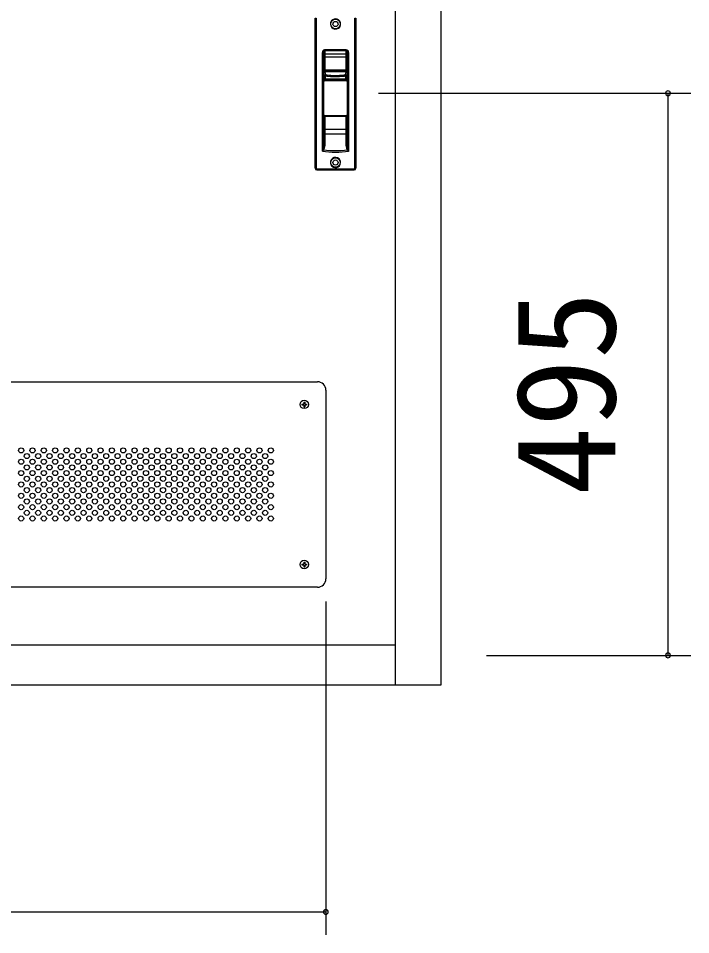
# Model space of a CAD drawing. Units: millimetres, scale not verified. Extents: x -397 to 397, y -282 to 282.
# Drawn here: x 287.48 to 317.1, y 129.55 to 169.9 of the extents above; entities that cross this region are included whole.
import ezdxf
from ezdxf.enums import TextEntityAlignment as Align

# ---------------------------------------------------------------- set-up
doc = ezdxf.new("R2010")
doc.units = ezdxf.units.MM
doc.header["$LTSCALE"] = 2
doc.layers.add('0-5_YKK_A1', color=4, linetype='Continuous')
doc.layers.add('0-6_YKK_D', color=6, linetype='Continuous')
doc.styles.add('ＭＳ ゴシック', font='')
doc.styles.get('ＭＳ ゴシック').set_extended_font_data('MS Gothic')

msp = doc.modelspace()

# ---------------------------------------------------------------- linework, layer by layer
at = {"layer": '0-5_YKK_A1'}
for p, q in [((304.1, 140.55), (304.1, 237.3)), ((300.55, 163.3), (300.55, 169.9)), ((300.55, 169.9), (300.596, 169.9)), ((300.596, 169.9), (300.596, 163.3)), ((302.304, 163.3), (302.304, 169.9)), ((302.304, 169.9), (302.35, 169.9)), ((302.35, 169.9), (302.35, 163.3)), ((300.872, 164.044), (300.872, 168.4)), ((300.872, 168.4), (300.925, 168.4)), ((300.925, 168.4), (300.925, 164.303)), ((300.973, 168.513), (300.975, 168.468)), ((300.975, 168.468), (300.975, 167.575)), ((300.975, 168.34), (301.925, 168.34)), ((301.925, 168.468), (301.927, 168.513)), ((301.925, 167.575), (301.925, 168.468)), ((301.975, 164.303), (301.975, 168.4)), ((302.028, 168.4), (301.975, 168.4)), ((302.028, 168.4), (302.028, 164.044)), ((300.925, 168.204), (301.975, 168.204)), ((300.925, 167.625), (301.975, 167.625)), ((300.962, 167.366), (300.93, 167.5)), ((300.93, 167.2), (300.93, 167.5)), ((301.925, 167.575), (300.975, 167.575)), ((300.979, 167.55), (301.012, 167.414)), ((301.92, 167.55), (300.98, 167.55)), ((301.888, 167.414), (301.921, 167.55)), ((301.97, 167.5), (301.938, 167.366)), ((301.97, 167.5), (301.97, 167.179)), ((300.93, 167.2), (300.962, 167.217)), ((300.989, 167.366), (300.962, 167.366)), ((300.962, 167.217), (300.962, 167.366)), ((300.989, 167.217), (300.962, 167.217)), ((301.012, 167.167), (300.98, 167.15)), ((301.924, 167.15), (300.98, 167.15)), ((300.989, 167.366), (300.989, 167.217)), ((301.92, 167.15), (301.888, 167.167)), ((301.911, 167.217), (301.911, 167.366)), ((301.938, 167.366), (301.911, 167.366)), ((301.938, 167.217), (301.911, 167.217)), ((301.938, 167.366), (301.938, 167.217)), ((301.938, 167.217), (301.97, 167.2)), ((301.975, 165.575), (300.925, 165.575)), ((300.975, 165.625), (301.925, 165.625)), ((300.975, 165.625), (300.975, 164.282)), ((301.925, 164.282), (301.925, 165.625)), ((301.975, 165.011), (300.925, 165.011)), ((301.925, 164.8), (300.975, 164.8)), ((300.929, 164.102), (300.884, 164.056)), ((301.998, 164.123), (302.023, 164.057)), ((300.55, 163.3), (300.596, 163.3)), ((300.621, 163.275), (302.279, 163.275)), ((300.625, 163.225), (302.275, 163.225)), ((302.304, 163.3), (302.35, 163.3)), ((267.55, 153.9), (300.65, 153.9)), ((301.025, 153.525), (301.025, 145.225)), ((300.058, 153.002), (300.093, 153.002)), ((300.058, 153.002), (300.058, 152.942)), ((300.093, 153.002), (300.093, 152.942)), ((299.973, 152.917), (299.973, 152.882)), ((299.973, 152.917), (300.033, 152.917)), ((299.973, 152.882), (300.033, 152.882)), ((300.058, 152.857), (300.058, 152.797)), ((300.058, 152.797), (300.093, 152.797)), ((300.093, 152.857), (300.093, 152.797)), ((300.118, 152.917), (300.178, 152.917)), ((300.118, 152.882), (300.178, 152.882)), ((300.178, 152.917), (300.178, 152.882)), ((299.973, 145.867), (299.973, 145.832)), ((299.973, 145.867), (300.033, 145.867)), ((299.973, 145.832), (300.033, 145.832)), ((300.058, 145.952), (300.093, 145.952)), ((300.058, 145.952), (300.058, 145.892)), ((300.058, 145.807), (300.058, 145.747)), ((300.058, 145.747), (300.093, 145.747)), ((300.093, 145.952), (300.093, 145.892)), ((300.093, 145.807), (300.093, 145.747)), ((300.118, 145.867), (300.178, 145.867)), ((300.118, 145.832), (300.178, 145.832)), ((300.178, 145.867), (300.178, 145.832)), ((300.65, 144.85), (267.55, 144.85)), ((304.1, 142.3), (264.1, 142.3))]:
    msp.add_line(p, q, dxfattribs=at)
msp.add_lwpolyline([(306.1, 239.3), (262.1, 239.3), (262.1, 140.55), (306.1, 140.55)], close=True, dxfattribs=at)
for centre, radius in [((301.45, 169.65), 0.21), ((301.45, 169.65), 0.113), ((301.45, 163.55), 0.21), ((301.45, 163.55), 0.113), ((300.075, 152.9), 0.188), ((287.6, 150.875), 0.113), ((288.1, 150.875), 0.113), ((288.6, 150.875), 0.113), ((289.1, 150.875), 0.113), ((289.6, 150.875), 0.113), ((290.1, 150.875), 0.113), ((290.6, 150.875), 0.113), ((291.1, 150.875), 0.113), ((291.6, 150.875), 0.113), ((292.1, 150.875), 0.113), ((292.6, 150.875), 0.113), ((293.1, 150.875), 0.113), ((293.6, 150.875), 0.113), ((294.1, 150.875), 0.113), ((294.6, 150.875), 0.113), ((295.1, 150.875), 0.113), ((295.6, 150.875), 0.113), ((296.1, 150.875), 0.113), ((296.6, 150.875), 0.113), ((297.1, 150.875), 0.113), ((297.6, 150.875), 0.113), ((298.1, 150.875), 0.113), ((298.6, 150.875), 0.113), ((287.85, 150.625), 0.113), ((288.35, 150.625), 0.113), ((288.85, 150.625), 0.113), ((289.35, 150.625), 0.113), ((289.85, 150.625), 0.113), ((290.35, 150.625), 0.113), ((290.85, 150.625), 0.113), ((291.35, 150.625), 0.113), ((291.85, 150.625), 0.113), ((292.35, 150.625), 0.113), ((292.85, 150.625), 0.113), ((293.35, 150.625), 0.113), ((293.85, 150.625), 0.113), ((294.35, 150.625), 0.113), ((294.85, 150.625), 0.113), ((295.35, 150.625), 0.113), ((295.85, 150.625), 0.113), ((296.35, 150.625), 0.113), ((296.85, 150.625), 0.113), ((297.35, 150.625), 0.113), ((297.85, 150.625), 0.113), ((298.35, 150.625), 0.113), ((287.6, 150.375), 0.113), ((287.85, 150.125), 0.113), ((288.1, 150.375), 0.113), ((288.35, 150.125), 0.113), ((288.6, 150.375), 0.113), ((288.85, 150.125), 0.113), ((289.1, 150.375), 0.113), ((289.35, 150.125), 0.113), ((289.6, 150.375), 0.113), ((289.85, 150.125), 0.113), ((290.1, 150.375), 0.113), ((290.35, 150.125), 0.113), ((290.6, 150.375), 0.113), ((290.85, 150.125), 0.113), ((291.1, 150.375), 0.113), ((291.35, 150.125), 0.113), ((291.6, 150.375), 0.113), ((291.85, 150.125), 0.113), ((292.1, 150.375), 0.113), ((292.35, 150.125), 0.113), ((292.6, 150.375), 0.113), ((292.85, 150.125), 0.113), ((293.1, 150.375), 0.113), ((293.35, 150.125), 0.113), ((293.6, 150.375), 0.113), ((293.85, 150.125), 0.113), ((294.1, 150.375), 0.113), ((294.35, 150.125), 0.113), ((294.6, 150.375), 0.113), ((294.85, 150.125), 0.113), ((295.1, 150.375), 0.113), ((295.35, 150.125), 0.113), ((295.6, 150.375), 0.113), ((295.85, 150.125), 0.113), ((296.1, 150.375), 0.113), ((296.35, 150.125), 0.113), ((296.6, 150.375), 0.113), ((296.85, 150.125), 0.113), ((297.1, 150.375), 0.113), ((297.35, 150.125), 0.113), ((297.6, 150.375), 0.113), ((297.85, 150.125), 0.113), ((298.1, 150.375), 0.113), ((298.35, 150.125), 0.113), ((298.6, 150.375), 0.113), ((287.6, 149.875), 0.113), ((287.85, 149.625), 0.113), ((288.1, 149.875), 0.113), ((288.35, 149.625), 0.113), ((288.6, 149.875), 0.113), ((288.85, 149.625), 0.113), ((289.1, 149.875), 0.113), ((289.35, 149.625), 0.113), ((289.6, 149.875), 0.113), ((289.85, 149.625), 0.113), ((290.1, 149.875), 0.113), ((290.35, 149.625), 0.113), ((290.6, 149.875), 0.113), ((290.85, 149.625), 0.113), ((291.1, 149.875), 0.113), ((291.35, 149.625), 0.113), ((291.6, 149.875), 0.113), ((291.85, 149.625), 0.113), ((292.1, 149.875), 0.113), ((292.35, 149.625), 0.113), ((292.6, 149.875), 0.113), ((292.85, 149.625), 0.113), ((293.1, 149.875), 0.113), ((293.35, 149.625), 0.113), ((293.6, 149.875), 0.113), ((293.85, 149.625), 0.113), ((294.1, 149.875), 0.113), ((294.35, 149.625), 0.113), ((294.6, 149.875), 0.113), ((294.85, 149.625), 0.113), ((295.1, 149.875), 0.113), ((295.35, 149.625), 0.113), ((295.6, 149.875), 0.113), ((295.85, 149.625), 0.113), ((296.1, 149.875), 0.113), ((296.35, 149.625), 0.113), ((296.6, 149.875), 0.113), ((296.85, 149.625), 0.113), ((297.1, 149.875), 0.113), ((297.35, 149.625), 0.113), ((297.6, 149.875), 0.113), ((297.85, 149.625), 0.113), ((298.1, 149.875), 0.113), ((298.35, 149.625), 0.113), ((298.6, 149.875), 0.113), ((287.6, 149.375), 0.113), ((288.1, 149.375), 0.113), ((288.6, 149.375), 0.113), ((289.1, 149.375), 0.113), ((289.6, 149.375), 0.113), ((290.1, 149.375), 0.113), ((290.6, 149.375), 0.113), ((291.1, 149.375), 0.113), ((291.6, 149.375), 0.113), ((292.1, 149.375), 0.113), ((292.6, 149.375), 0.113), ((293.1, 149.375), 0.113), ((293.6, 149.375), 0.113), ((294.1, 149.375), 0.113), ((294.6, 149.375), 0.113), ((295.1, 149.375), 0.113), ((295.6, 149.375), 0.113), ((296.1, 149.375), 0.113), ((296.6, 149.375), 0.113), ((297.1, 149.375), 0.113), ((297.6, 149.375), 0.113), ((298.1, 149.375), 0.113), ((298.6, 149.375), 0.113), ((287.6, 148.875), 0.113), ((287.85, 149.125), 0.113), ((288.1, 148.875), 0.113), ((288.35, 149.125), 0.113), ((288.6, 148.875), 0.113), ((288.85, 149.125), 0.113), ((289.1, 148.875), 0.113), ((289.35, 149.125), 0.113), ((289.6, 148.875), 0.113), ((289.85, 149.125), 0.113), ((290.1, 148.875), 0.113), ((290.35, 149.125), 0.113), ((290.6, 148.875), 0.113), ((290.85, 149.125), 0.113), ((291.1, 148.875), 0.113), ((291.35, 149.125), 0.113), ((291.6, 148.875), 0.113), ((291.85, 149.125), 0.113), ((292.1, 148.875), 0.113), ((292.35, 149.125), 0.113), ((292.6, 148.875), 0.113), ((292.85, 149.125), 0.113), ((293.1, 148.875), 0.113), ((293.35, 149.125), 0.113), ((293.6, 148.875), 0.113), ((293.85, 149.125), 0.113), ((294.1, 148.875), 0.113), ((294.35, 149.125), 0.113), ((294.6, 148.875), 0.113), ((294.85, 149.125), 0.113), ((295.1, 148.875), 0.113), ((295.35, 149.125), 0.113), ((295.6, 148.875), 0.113), ((295.85, 149.125), 0.113), ((296.1, 148.875), 0.113), ((296.35, 149.125), 0.113), ((296.6, 148.875), 0.113), ((296.85, 149.125), 0.113), ((297.1, 148.875), 0.113), ((297.35, 149.125), 0.113), ((297.6, 148.875), 0.113), ((297.85, 149.125), 0.113), ((298.1, 148.875), 0.113), ((298.35, 149.125), 0.113), ((298.6, 148.875), 0.113), ((287.85, 148.625), 0.113), ((288.35, 148.625), 0.113), ((288.85, 148.625), 0.113), ((289.35, 148.625), 0.113), ((289.85, 148.625), 0.113), ((290.35, 148.625), 0.113), ((290.85, 148.625), 0.113), ((291.35, 148.625), 0.113), ((291.85, 148.625), 0.113), ((292.35, 148.625), 0.113), ((292.85, 148.625), 0.113), ((293.35, 148.625), 0.113), ((293.85, 148.625), 0.113), ((294.35, 148.625), 0.113), ((294.85, 148.625), 0.113), ((295.35, 148.625), 0.113), ((295.85, 148.625), 0.113), ((296.35, 148.625), 0.113), ((296.85, 148.625), 0.113), ((297.35, 148.625), 0.113), ((297.85, 148.625), 0.113), ((298.35, 148.625), 0.113), ((287.6, 148.375), 0.113), ((287.85, 148.125), 0.113), ((288.1, 148.375), 0.113), ((288.35, 148.125), 0.113), ((288.6, 148.375), 0.113), ((288.85, 148.125), 0.113), ((289.1, 148.375), 0.113), ((289.35, 148.125), 0.113), ((289.6, 148.375), 0.113), ((289.85, 148.125), 0.113), ((290.1, 148.375), 0.113), ((290.35, 148.125), 0.113), ((290.6, 148.375), 0.113), ((290.85, 148.125), 0.113), ((291.1, 148.375), 0.113), ((291.35, 148.125), 0.113), ((291.6, 148.375), 0.113), ((291.85, 148.125), 0.113), ((292.1, 148.375), 0.113), ((292.35, 148.125), 0.113), ((292.6, 148.375), 0.113), ((292.85, 148.125), 0.113), ((293.1, 148.375), 0.113), ((293.35, 148.125), 0.113), ((293.6, 148.375), 0.113), ((293.85, 148.125), 0.113), ((294.1, 148.375), 0.113), ((294.35, 148.125), 0.113), ((294.6, 148.375), 0.113), ((294.85, 148.125), 0.113), ((295.1, 148.375), 0.113), ((295.35, 148.125), 0.113), ((295.6, 148.375), 0.113), ((295.85, 148.125), 0.113), ((296.1, 148.375), 0.113), ((296.35, 148.125), 0.113), ((296.6, 148.375), 0.113), ((296.85, 148.125), 0.113), ((297.1, 148.375), 0.113), ((297.35, 148.125), 0.113), ((297.6, 148.375), 0.113), ((297.85, 148.125), 0.113), ((298.1, 148.375), 0.113), ((298.35, 148.125), 0.113), ((298.6, 148.375), 0.113), ((287.6, 147.875), 0.113), ((288.1, 147.875), 0.113), ((288.6, 147.875), 0.113), ((289.1, 147.875), 0.113), ((289.6, 147.875), 0.113), ((290.1, 147.875), 0.113), ((290.6, 147.875), 0.113), ((291.1, 147.875), 0.113), ((291.6, 147.875), 0.113), ((292.1, 147.875), 0.113), ((292.6, 147.875), 0.113), ((293.1, 147.875), 0.113), ((293.6, 147.875), 0.113), ((294.1, 147.875), 0.113), ((294.6, 147.875), 0.113), ((295.1, 147.875), 0.113), ((295.6, 147.875), 0.113), ((296.1, 147.875), 0.113), ((296.6, 147.875), 0.113), ((297.1, 147.875), 0.113), ((297.6, 147.875), 0.113), ((298.1, 147.875), 0.113), ((298.6, 147.875), 0.113), ((300.075, 145.85), 0.188)]:
    msp.add_circle(centre, radius, dxfattribs=at)
for centre, radius, start, end in [((301.45, 169.649), 0.226, 70.4001, 140.5779), ((301.449, 169.65), 0.224, 140.5779, 222.8713), ((301.45, 169.651), 0.226, 222.8713, 304.7391), ((301.451, 169.65), 0.225, 359.9972, 70.4001), ((301.452, 169.649), 0.223, 304.7391, 332.4775), ((301.45, 169.65), 0.225, 332.4775, 359.9966), ((300.994, 168.4), 0.122, 142.9927, 179.9766), ((300.976, 168.413), 0.0999, 98.6368, 142.9927), ((301.015, 168.4), 0.0899, 171.815, 179.7276), ((300.973, 168.293), 0.0478, 87.3247, 177.0479), ((301.007, 168.401), 0.0817, 163.1182, 171.815), ((301.001, 168.403), 0.0761, 137.185, 163.1182), ((300.976, 168.426), 0.0419, 91.8621, 137.185), ((300.975, 168.424), 0.0889, 94.9972, 98.6368), ((300.974, 168.427), 0.0861, 91.2392, 94.9972), ((301.45, 146.971), 21.547, 88.7306, 91.2697), ((301.45, 147.141), 21.332, 88.7242, 91.276), ((301.924, 168.432), 0.0362, 74.1461, 88.0013), ((301.927, 168.293), 0.0478, 2.9521, 92.6753), ((301.926, 168.418), 0.0951, 42.8754, 89.0056), ((301.921, 168.423), 0.0447, 62.921, 74.1461), ((301.917, 168.414), 0.0554, 24.6605, 62.921), ((301.886, 168.4), 0.0887, 0.2061, 24.6605), ((301.906, 168.4), 0.121, 5.982, 42.8754), ((301.908, 168.4), 0.119, 2.9971, 5.982), ((301.911, 168.4), 0.117, 359.9501, 2.9971), ((300.975, 167.525), 0.05, 90, 180), ((300.98, 167.5), 0.05, 90, 180), ((301.92, 167.5), 0.05, 0, 90), ((301.925, 167.525), 0.05, 0, 90), ((300.98, 167.2), 0.05, 180.0529, 269.9752), ((301.012, 167.364), 0.0501, 90.1556, 177.9754), ((301.012, 167.217), 0.0501, 180.1047, 269.8133), ((301.101, 167.354), 0.113, 167.6655, 173.834), ((301.422, 170.719), 3.381, 262.6429, 268.0937), ((301.45, 138.464), 28.757, 89.0818, 90.9182), ((301.113, 167.219), 0.124, 180.8067, 191.2487), ((301.086, 167.357), 0.0969, 160.4974, 167.6655), ((301.04, 167.205), 0.0497, 191.2487, 216.9757), ((301.084, 167.358), 0.0949, 151.0065, 160.4974), ((301.021, 167.19), 0.0258, 216.9757, 232.5124), ((301.023, 167.392), 0.0252, 116.2604, 151.0065), ((301.013, 167.179), 0.0117, 232.5124, 266.0624), ((301.424, 170.448), 3.061, 262.268, 267.9934), ((301.45, 141.165), 26.006, 89.0345, 90.9655), ((301.445, 171.396), 4.058, 268.0937, 272.6351), ((301.445, 171.056), 3.67, 267.9934, 272.7708), ((301.458, 170.776), 3.39, 272.7708, 275.0277), ((301.459, 171.085), 3.747, 272.6351, 274.7814), ((301.508, 170.217), 2.829, 275.0277, 277.732), ((301.511, 170.462), 3.122, 274.7814, 277.3571), ((301.888, 167.364), 0.0501, 2.0246, 89.8444), ((301.88, 167.398), 0.0178, 50.4117, 63.7396), ((301.888, 167.217), 0.0501, 270.1867, 359.8953), ((301.887, 167.182), 0.0143, 273.9376, 326.7652), ((301.873, 167.389), 0.0295, 42.3347, 50.4117), ((301.856, 167.374), 0.0524, 16.8755, 42.3347), ((301.847, 167.208), 0.0628, 326.7652, 339.634), ((301.785, 167.353), 0.126, 6.166, 16.8755), ((301.832, 167.214), 0.0785, 339.634, 351.1545), ((301.798, 167.219), 0.113, 351.1545, 359.1933), ((301.92, 167.2), 0.0501, 270.195, 359.8871), ((301.924, 167.2), 0.0502, 269.9941, 335.6102), ((300.975, 165.675), 0.05, 180, 270), ((301.925, 165.675), 0.05, 270, 0), ((300.937, 164.821), 0.0119, 180, 236.0496), ((300.961, 164.857), 0.0557, 236.0496, 249.0015), ((300.969, 164.876), 0.0758, 249.0015, 261.9327), ((300.975, 164.921), 0.122, 261.9327, 270), ((301.925, 164.932), 0.133, 270, 279.4617), ((301.938, 164.854), 0.053, 279.4617, 302.8796), ((301.952, 164.832), 0.0267, 302.8796, 319.0122), ((301.965, 164.821), 0.0101, 319.0122, 0), ((300.108, 164.299), 0.817, 351.3822, 355.2778), ((300.101, 164.3), 0.824, 355.2778, 357.7704), ((300.004, 164.303), 0.921, 357.7704, 0), ((300.937, 164.303), 0.0119, 180, 236.0496), ((300.961, 164.34), 0.0557, 236.0496, 249.0015), ((300.969, 164.358), 0.0758, 249.0015, 261.9327), ((300.975, 164.404), 0.122, 261.9327, 270), ((300.562, 164.278), 0.413, 349.6818, 355.1229), ((300.514, 164.282), 0.461, 355.1229, 0), ((301.925, 164.415), 0.133, 270, 279.4617), ((302.398, 164.282), 0.473, 180, 189.1204), ((301.938, 164.336), 0.053, 279.4617, 302.8796), ((301.952, 164.314), 0.0267, 302.8796, 319.0122), ((301.965, 164.303), 0.0101, 319.0122, 0), ((302.965, 164.303), 0.99, 180, 184.5576), ((302.458, 164.263), 0.481, 184.5576, 193.919), ((300.969, 163.98), 0.116, 142.9281, 146.346), ((300.898, 164.032), 0.029, 143.2638, 153.4549), ((301.45, 168.757), 4.748, 263.009, 276.9901), ((300.873, 164.045), 0.0002, 153.4549, 326.346), ((300.867, 164.06), 0.01, 319.4482, 335.4764), ((300.865, 164.057), 0.0129, 323.2638, 345.8782), ((300.875, 164.053), 0.0005, 139.4482, 282.6527), ((300.557, 164.201), 0.351, 335.4764, 340.3661), ((300.875, 164.055), 0.0026, 282.6527, 337.0603), ((300.877, 164.054), 0.0001, 345.8782, 157.0603), ((300.87, 164.055), 0.0084, 322.9281, 339.726), ((300.877, 164.052), 0.0021, 311.1844, 17.2668), ((300.878, 164.052), 0.0004, 17.2668, 159.726), ((300.878, 164.05), 0.0002, 131.1844, 297.211), ((300.875, 164.057), 0.0078, 297.211, 326.5031), ((300.905, 164.037), 0.0284, 138.2304, 146.5031), ((302.85, 163.383), 2.083, 159.5414, 160.3661), ((299.44, 164.655), 1.556, 339.5414, 339.7713), ((299.755, 164.539), 1.22, 339.7713, 340.0645), ((300.638, 164.219), 0.281, 340.0737, 351.3822), ((300.998, 164.218), 0.135, 224.712, 239.2891), ((300.781, 164.209), 0.183, 324.0568, 341.3081), ((301.45, 168.678), 4.605, 263.5049, 276.4941), ((300.595, 164.272), 0.379, 341.3081, 349.6818), ((302.224, 164.254), 0.296, 189.1204, 203.6237), ((302.152, 164.223), 0.218, 203.6237, 208.7063), ((302.095, 164.192), 0.153, 208.7063, 215.9438), ((301.902, 164.218), 0.135, 300.7115, 315.2883), ((302.754, 164.837), 1.074, 223.1722, 224.6225), ((302.284, 164.22), 0.302, 193.919, 196.3105), ((304.151, 166.215), 3.037, 224.6225, 225.1355), ((302.186, 164.191), 0.2, 196.3105, 199.9267), ((301.921, 163.974), 0.125, 40.977, 45.1355), ((302.061, 164.097), 0.0613, 220.977, 229.4614), ((302.014, 164.043), 0.012, 37.6244, 45.8092), ((302.017, 164.05), 0.0051, 4.6994, 17.6061), ((302.022, 164.051), 0.0002, 45.8092, 197.6061), ((302.022, 164.05), 0.0002, 229.4614, 4.6994), ((302.025, 164.044), 0.0034, 75.3281, 2.7485), ((302.033, 164.061), 0.0109, 203.8381, 218.9042), ((302.023, 164.052), 0.0013, 356.8548, 101.9945), ((302.023, 164.053), 0.0005, 101.9945, 230.173), ((302.019, 164.048), 0.0059, 29.1087, 50.173), ((301.957, 163.999), 0.0833, 35.1738, 37.6244), ((302.022, 164.053), 0.0028, 344.4458, 38.9042), ((302.04, 164.06), 0.0182, 209.1087, 221.3784), ((302.025, 164.052), 0.0002, 176.8548, 344.4458), ((302.022, 164.044), 0.0056, 2.7485, 41.3784), ((301.45, 163.55), 0.225, 126.0466, 207.5887), ((301.45, 163.55), 0.226, 207.5887, 283.7557), ((301.45, 163.55), 0.225, 44.5678, 126.0466), ((301.45, 163.55), 0.225, 283.7557, 359.9966), ((301.449, 163.549), 0.227, 22.4159, 44.5678), ((301.451, 163.55), 0.224, 359.9972, 22.4159), ((300.625, 163.3), 0.075, 180.0007, 269.9993), ((300.621, 163.3), 0.0251, 180.1546, 270.1325), ((303.054, 163.275), 2.433, 180, 180.5504), ((300.739, 163.253), 0.118, 180.5504, 191.8293), ((300.609, 163.226), 0.0145, 2.5513, 11.8293), ((300.625, 163.226), 0.0012, 182.5513, 270), ((302.275, 163.3), 0.075, 270.0007, 359.9993), ((302.275, 163.226), 0.0014, 270, 0.4644), ((302.291, 163.227), 0.0149, 169.4126, 180.4644), ((302.144, 163.254), 0.135, 349.4126, 359.1103), ((302.279, 163.3), 0.0251, 269.8673, 359.8459), ((300.801, 163.275), 1.478, 359.1103, 0), ((300.65, 153.525), 0.375, 0, 90), ((300.033, 152.942), 0.025, 270, 0), ((300.118, 152.942), 0.025, 180, 270), ((300.033, 152.857), 0.025, 0, 90), ((300.118, 152.857), 0.025, 90, 180), ((300.033, 145.892), 0.025, 270, 0), ((300.033, 145.807), 0.025, 0, 90), ((300.118, 145.892), 0.025, 180, 270), ((300.118, 145.807), 0.025, 90, 180), ((300.65, 145.225), 0.375, 270, 0)]:
    msp.add_arc(centre, radius, start, end, dxfattribs=at)
at = {"layer": '0-6_YKK_D'}
for p, q in [((303.35, 166.6), (317.1, 166.6)), ((316.1, 166.6), (316.1, 141.85)), ((301.025, 144.225), (301.025, 129.55)), ((308.1, 141.85), (317.1, 141.85)), ((267.175, 130.55), (301.025, 130.55))]:
    msp.add_line(p, q, dxfattribs=at)
for centre, start, end in [((316.1, 166.6), 90, 270), ((316.1, 166.6), 270, 90), ((316.1, 141.85), 90, 270), ((316.1, 141.85), 270, 90), ((301.025, 130.55), 0, 180), ((301.025, 130.55), 180, 0)]:
    msp.add_arc(centre, 0.106, start, end, dxfattribs=at)

# ---------------------------------------------------------------- texts
at = {"layer": '0-6_YKK_D', "style": 'ＭＳ ゴシック'}
msp.add_text('495', height=4.399, rotation=90, dxfattribs=at).set_placement((315.1, 148.91), align=Align.BOTTOM_LEFT)

doc.saveas('drawing.dxf')
